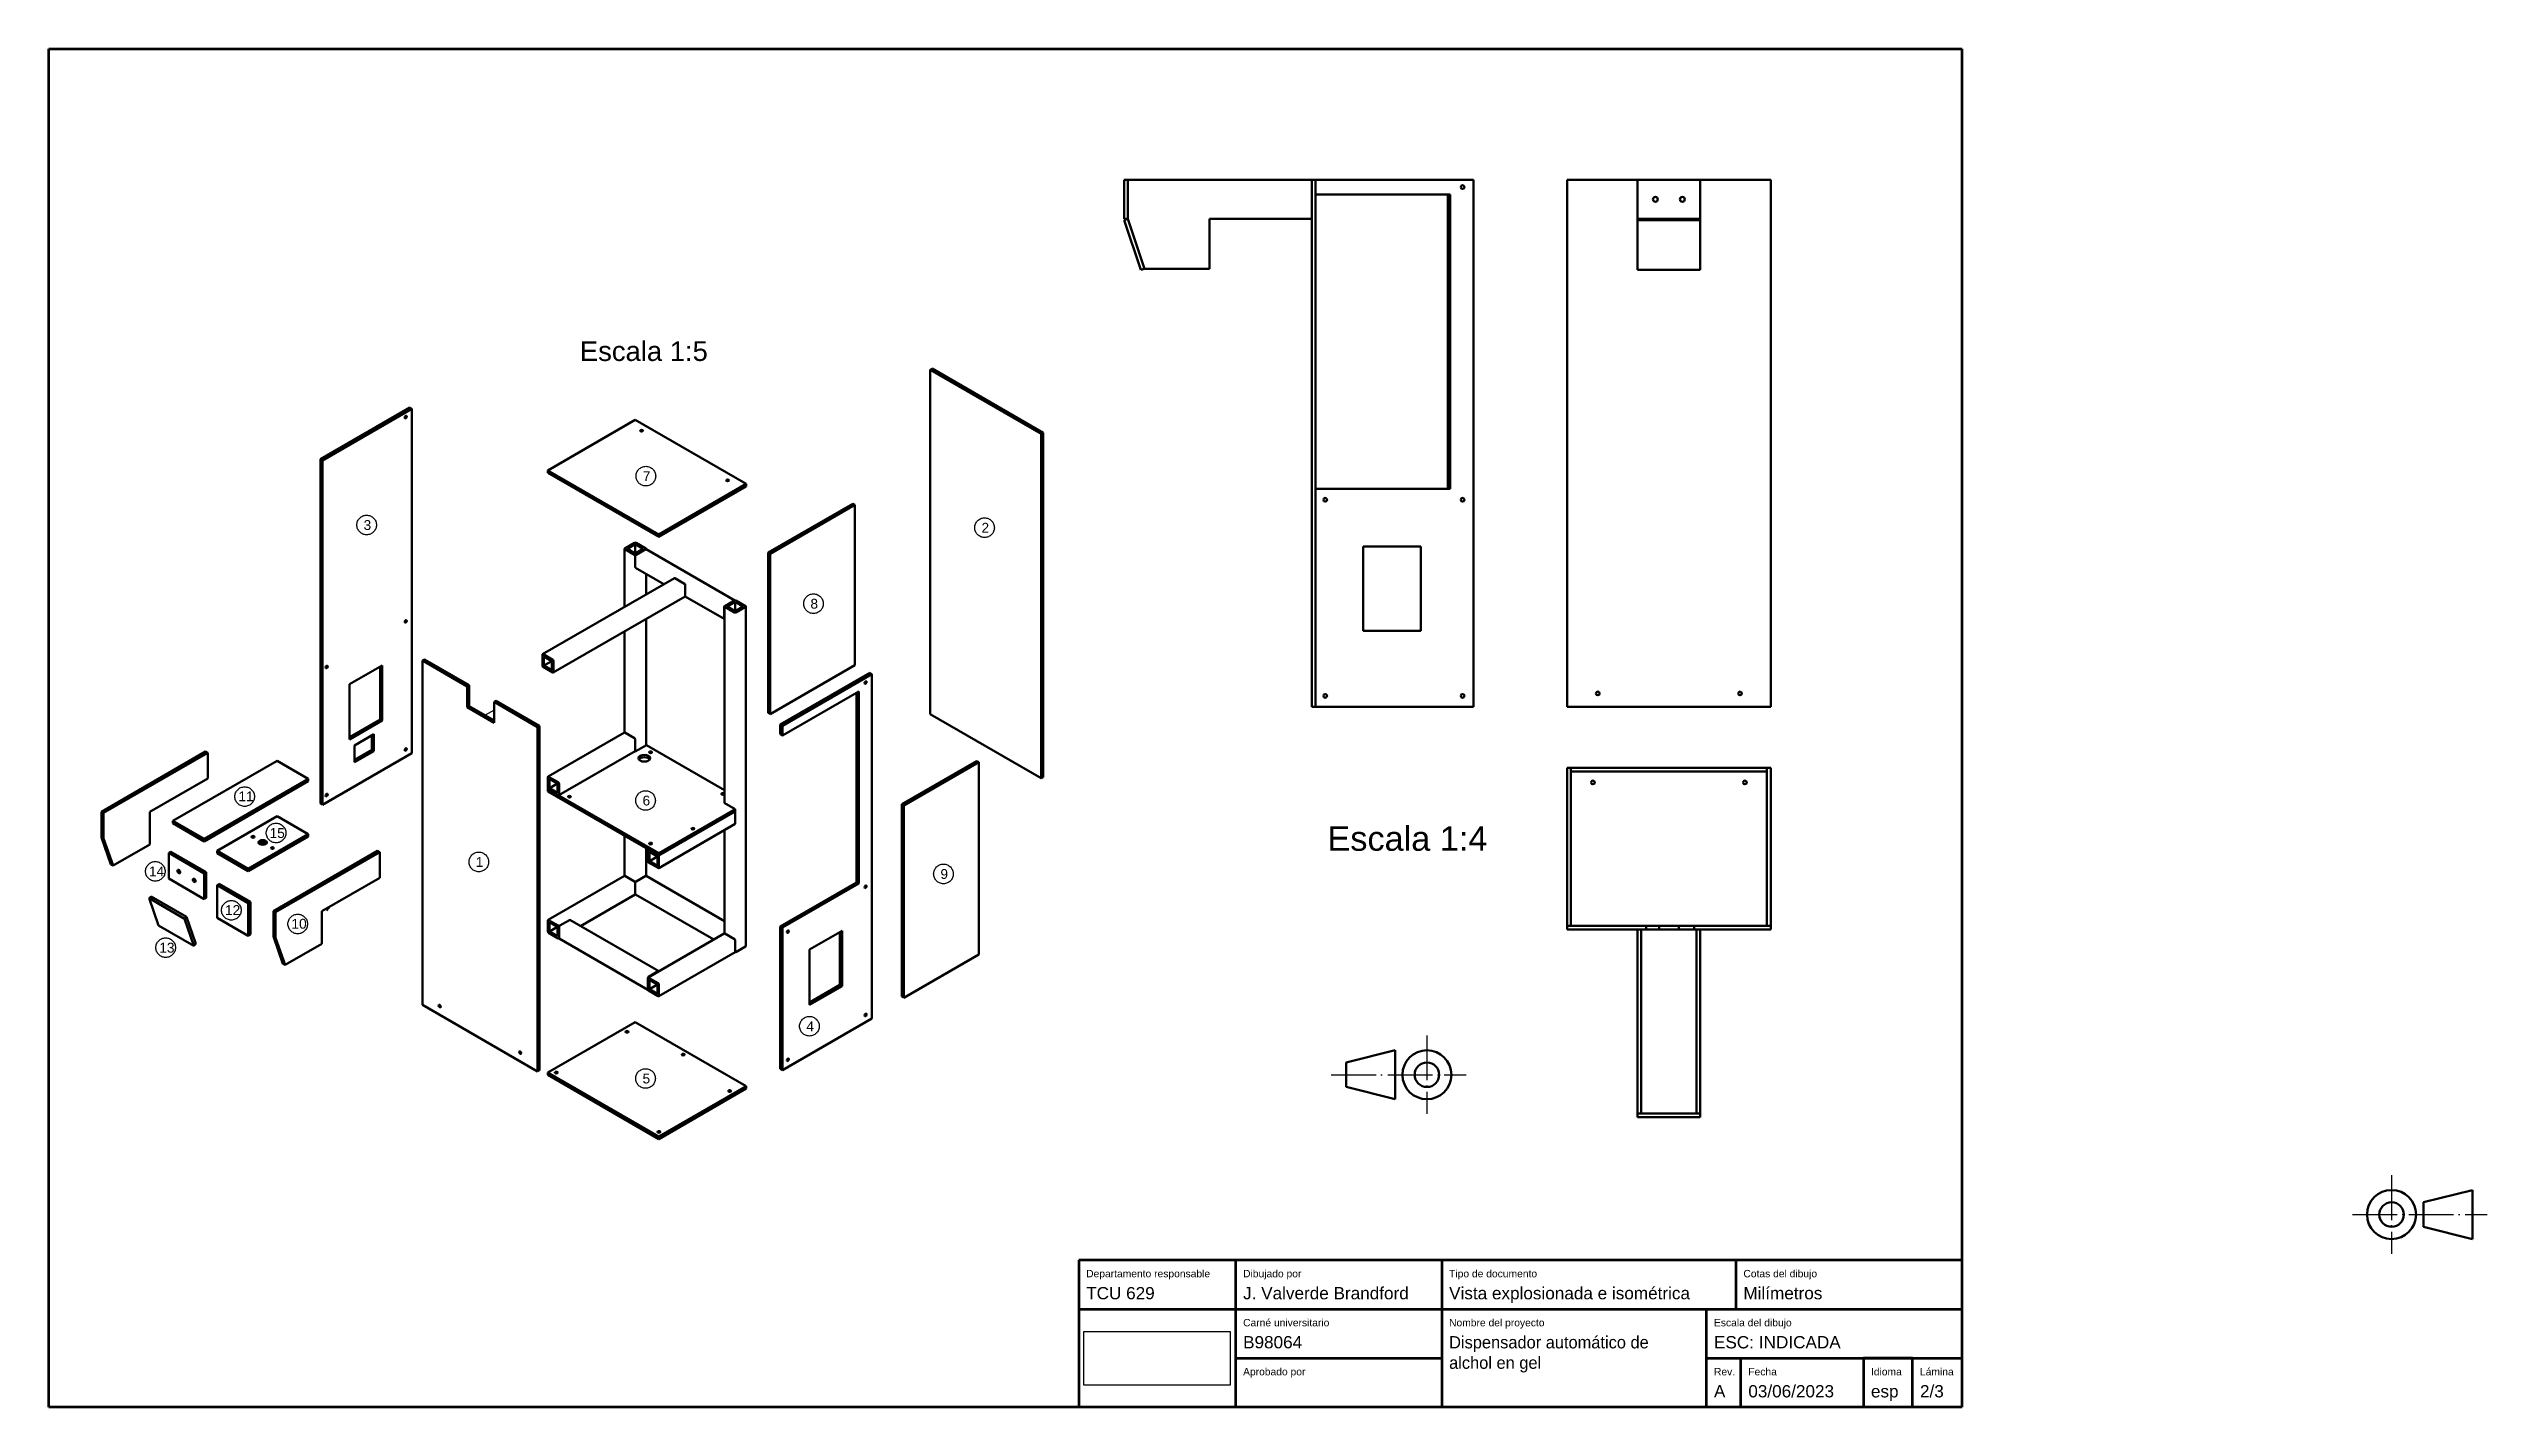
# Paper-space layout 'Formato A3 Landscape' of a CAD drawing. Header units: millimetres. Extents: x 15 to 512, y 5 to 282.
# The model-space entities are those that its viewports show. They can reach past a viewport. Long polylines and large blocks are cut down to what shows.
import ezdxf
from ezdxf.enums import TextEntityAlignment as Align

# ---------------------------------------------------------------- set-up
doc = ezdxf.new("R2018")
doc.units = ezdxf.units.MM
for name, pattern in [('ACAD_ISO04W100', [30, 24, -3, 0, -3]), ('ACAD_ISO05W100', [33, 24, -3, 0, -3, 0, -3]), ('PHANTOM2', [31.75, 15.875, -3.175, 3.175, -3.175, 3.175, -3.175])]:
    doc.linetypes.add(name, pattern=pattern)
doc.layers.add('01_LINEA_REFERENCIA', color=6, linetype='Continuous', plot=False)
for name, color, linetype, lineweight in [('02_LINEA_PRINCIPAL_A4_A3', 7, 'Continuous', 50), ('04_LINEA_EJE_A4_A3', 4, 'ACAD_ISO04W100', 25), ('07_LINEA_MARCO_CAJETIN', 7, 'Continuous', 100), ('08_LINEA_CAJETIN', 7, 'Continuous', 70), ('10_LINEA_FANTASMA_A4_A3', 2, 'ACAD_ISO05W100', 25), ('Tweak Trail', 7, 'PHANTOM2', 25), ('Visible', 7, 'Continuous', 50)]:
    doc.layers.add(name, color=color, linetype=linetype, lineweight=lineweight)
doc.layers.add('06_ROTULADO', color=3, linetype='Continuous')
doc.layers.get('01_LINEA_REFERENCIA').off()
doc.styles.get("Standard").update_dxf_attribs({"font": 'arial.ttf'})
picture_1 = doc.add_image_def('image1.png', size_in_pixel=(404, 148))

# ---------------------------------------------------------------- blocks, each defined once
blk = doc.blocks.new('CAJETÍN A4_A3')
at = {"layer": '08_LINEA_CAJETIN'}
for p, q in [((-148, 0), (-148, 30)), ((-106, 30), (-106, 0)), ((-46, 20), (-46, 30)), ((-180, 20), (0, 20)), ((-52, 10), (-52, 20)), ((-148, 10), (-106, 10)), ((-52, 10), (0, 10)), ((-52, 0), (-52, 10)), ((-45, 0), (-45, 10)), ((-10, 10), (-20, 10)), ((-20, 10), (-20, 0)), ((-10, 0), (-10, 10))]:
    blk.add_line(p, q, dxfattribs=at)
at = {"layer": '06_ROTULADO'}
for s, height, p in [('Departamento responsable  ', 1.5, (-178.5, 26.5)), ('Dibujado por', 1.5, (-146.5, 26.5)), ('Tipo de documento', 1.5, (-104.5, 26.5)), ('Cotas del dibujo', 1.5, (-44.5, 26.5)), ('Carné universitario', 1.5, (-146.5, 16.5)), ('Nombre del proyecto  ', 1.5, (-104.5, 16.5)), ('Escala del dibujo', 1.5, (-50.5, 16.5)), ('ESC:', 2.5, (-50.5, 12)), ('Aprobado por  ', 1.5, (-146.5, 6.5)), ('Rev.', 1.5, (-50.5, 6.5)), ('Fecha  ', 1.5, (-43.5, 6.5)), ('Idioma  ', 1.5, (-18.5, 6.5)), ('Lámina  ', 1.5, (-8.5, 6.5)), ('esp', 2.5, (-18.5, 2))]:
    blk.add_text(s, height=height, dxfattribs=at).set_placement(p)
at = {"layer": '06_ROTULADO', "flags": 4}
for tag, p in [('MATERIA', (-178.5, 21.26)), ('NOMBRE', (-146.5, 21.26)), ('TIPO', (-104.5, 21.26)), ('COTAS', (-44.5, 21.26)), ('CARNET', (-146.5, 11.26)), ('ESCALA', (-41.35, 11.26)), ('REV', (-50.5, 1.26)), ('LAM', (-8.5, 1.26))]:
    blk.add_attdef(tag, text='', height=2.5, dxfattribs=at).set_placement(p, align=Align.BOTTOM_LEFT)
at = {"layer": '06_ROTULADO', "lineweight": 30, "flags": 104}
blk.add_attdef('NOMBRE_PROY', text='', height=2.5, dxfattribs=at).set_placement((-104.5, 14.5), align=Align.TOP_LEFT)
at = {"layer": '06_ROTULADO'}
blk.add_attdef('FECHA', text='', height=2.5, dxfattribs=at).set_placement((-43.5, 1.26), align=Align.BOTTOM_LEFT)
at = {"layer": '06_ROTULADO', "color": 7, "true_color": 0xffffff}
image = blk.add_image(picture_1, insert=(-178.98, 4.51), size_in_units=(29.85, 10.94), dxfattribs=at)
image.dxf.flags = 7

msp = doc.modelspace()

# ---------------------------------------------------------------- linework, layer by layer
at = {"layer": '02_LINEA_PRINCIPAL_A4_A3', "extrusion": (0, 1, 0)}
for p, q in [((4461.249, 509.593), (4461.249, 541.593)), ((4461.249, 541.593), (4464.249, 541.593)), ((4464.249, 541.593), (4464.249, 509.593)), ((4464.249, 541.593), (4464.249, 509.593)), ((4614.249, 541.593), (4464.249, 541.593)), ((4614.249, 111.593), (4614.249, 541.593)), ((4614.249, 541.593), (4617.249, 541.593)), ((4617.249, 541.593), (4617.249, 529.593)), ((4746.249, 541.593), (4617.249, 541.593)), ((4617.249, 541.593), (4617.249, 111.593)), ((4746.249, 111.593), (4746.249, 541.593)), ((4880.037, 541.593), (4822.537, 541.593)), ((4822.537, 541.593), (4822.537, 111.593)), ((4931.037, 541.593), (4880.037, 541.593)), ((4880.037, 541.593), (4880.037, 509.593)), ((4988.537, 541.593), (4931.037, 541.593)), ((4931.037, 509.593), (4931.037, 541.593)), ((4988.537, 111.593), (4988.537, 541.593)), ((4617.249, 529.593), (4617.249, 289.593)), ((4725.249, 529.593), (4617.249, 529.593)), ((4617.249, 529.593), (4727.249, 529.593)), ((4725.249, 289.593), (4725.249, 529.593)), ((4727.249, 522.593), (4725.249, 522.593)), ((4727.249, 529.593), (4727.249, 289.593)), ((4461.249, 509.593), (4464.249, 509.593)), ((4461.404, 508.641), (4464.249, 509.591)), ((4474.963, 468.024), (4461.404, 508.641)), ((4464.249, 509.593), (4477.809, 468.973)), ((4464.249, 509.591), (4477.808, 468.974)), ((4530.809, 468.973), (4530.809, 509.593)), ((4530.809, 509.593), (4614.249, 509.593)), ((4880.037, 509.593), (4931.037, 509.593)), ((4880.037, 509.593), (4880.037, 509.591)), ((4880.037, 509.591), (4931.037, 509.591)), ((4880.037, 508.641), (4880.037, 509.591)), ((4931.037, 508.641), (4880.037, 508.641)), ((4880.037, 508.641), (4880.037, 468.024)), ((4883.037, 509.593), (4883.037, 509.591)), ((4928.037, 509.593), (4928.037, 509.591)), ((4931.037, 509.593), (4931.037, 509.591)), ((4931.037, 508.641), (4931.037, 509.591)), ((4931.037, 468.024), (4931.037, 508.641)), ((4727.249, 493.593), (4725.249, 493.593)), ((4474.963, 468.024), (4477.808, 468.974)), ((4477.809, 468.973), (4530.809, 468.973)), ((4880.037, 468.024), (4931.037, 468.024)), ((4617.249, 289.593), (4725.249, 289.593)), ((4727.249, 289.593), (4617.249, 289.593)), ((4617.249, 289.593), (4617.249, 111.593)), ((4725.249, 293.593), (4727.249, 293.593)), ((4727.249, 290.593), (4725.249, 290.593)), ((4656.249, 242.593), (4703.249, 242.593)), ((4656.249, 173.593), (4656.249, 242.593)), ((4703.249, 242.593), (4703.249, 173.593)), ((4703.249, 173.593), (4656.249, 173.593)), ((4617.249, 111.593), (4614.249, 111.593)), ((4617.249, 111.593), (4746.249, 111.593)), ((4822.537, 111.593), (4988.537, 111.593))]:
    msp.add_line(p, q, dxfattribs=at)
at = {"layer": '02_LINEA_PRINCIPAL_A4_A3'}
for p, q in [((4825.537, 62.04), (4822.537, 62.04)), ((4822.537, -66.96), (4822.537, 62.04)), ((4825.537, 62.04), (4825.537, -66.96)), ((4825.537, 62.04), (4985.537, 62.04)), ((4825.537, 59.04), (4825.537, 62.04)), ((4985.537, -66.96), (4985.537, 62.04)), ((4988.537, 62.04), (4985.537, 62.04)), ((4985.537, 59.04), (4985.537, 62.04)), ((4988.537, 62.04), (4988.537, -66.96)), ((4985.537, 59.04), (4825.537, 59.04)), ((4825.537, 59.04), (4825.537, -66.96)), ((4985.537, 59.04), (4825.537, 59.04)), ((4985.537, -66.96), (4985.537, 59.04)), ((4825.537, -66.96), (4822.537, -66.96)), ((4822.537, -66.96), (4887.037, -66.96)), ((4822.537, -69.96), (4822.537, -66.96)), ((4887.037, -69.96), (4822.537, -69.96)), ((4825.537, -66.96), (4985.537, -66.96)), ((4880.037, -69.96), (4880.037, -219.96)), ((4880.037, -69.96), (4883.037, -69.96)), ((4883.037, -69.96), (4883.037, -219.96)), ((4928.037, -69.96), (4883.037, -69.96)), ((4883.037, -69.96), (4883.037, -219.96)), ((4887.037, -69.96), (4887.037, -66.96)), ((4897.537, -66.96), (4897.537, -69.96)), ((4913.537, -66.96), (4913.537, -69.96)), ((4926.037, -66.96), (4926.037, -69.96)), ((4926.037, -66.96), (4988.537, -66.96)), ((4988.537, -69.96), (4926.037, -69.96)), ((4928.037, -219.96), (4928.037, -69.96)), ((4928.037, -69.96), (4928.037, -219.96)), ((4928.037, -69.96), (4931.037, -69.96)), ((4931.037, -69.96), (4931.037, -219.96)), ((4988.537, -66.96), (4985.537, -66.96)), ((4988.537, -69.96), (4988.537, -66.96)), ((4880.037, -219.96), (4931.037, -219.96)), ((4880.037, -222.96), (4880.037, -219.96)), ((4880.037, -219.96), (4883.037, -219.96)), ((4931.037, -222.96), (4880.037, -222.96)), ((4883.037, -219.96), (4928.037, -219.96)), ((4928.037, -219.96), (4931.037, -219.96)), ((4931.037, -222.96), (4931.037, -219.96))]:
    msp.add_line(p, q, dxfattribs=at)
at = {"layer": '02_LINEA_PRINCIPAL_A4_A3', "extrusion": (-2.22045e-16, 2.22018e-40, -1)}
for centre in [(-4737.249, 535.593), (-4625.249, 280.593), (-4737.249, 280.593), (-4625.249, 120.593), (-4737.249, 120.593)]:
    msp.add_circle(centre, 1.5, dxfattribs=at)
at = {"layer": '02_LINEA_PRINCIPAL_A4_A3', "extrusion": (1.22465e-16, 0, -1)}
for centre, radius in [((-4894.537, 525.593), 2), ((-4916.537, 525.593), 2), ((-4847.537, 122.593), 1.5), ((-4963.537, 122.593), 1.5)]:
    msp.add_circle(centre, radius, dxfattribs=at)
at = {"layer": '02_LINEA_PRINCIPAL_A4_A3', "extrusion": (0, 0, -1)}
for centre in [(-4843.537, 50.04), (-4967.537, 50.04)]:
    msp.add_circle(centre, 1.5, dxfattribs=at)
at = {"layer": '10_LINEA_FANTASMA_A4_A3', "ltscale": 0.31}
for centre in [(3468.595, 453.576), (3183.961, 403.766), (3813.853, 401.01), (3639.469, 323.559), (3059.629, 126.832), (3468.303, 122.877), (3091.655, 89.737), (2968.521, 50.638), (3298.313, 60.258), (3771.981, 48.015), (3046.024, 10.941), (3113.703, -3.019), (2979.085, -27.142), (3635.329, -107.271), (3468.294, -160.528)]:
    msp.add_circle(centre, 10, dxfattribs=at)
at = {"layer": 'Tweak Trail', "extrusion": (0, 0.816497, 0.57735)}
for p, q in [((3313.952, 215.139), (3304.76, 209.832)), ((3080.982, 80.633), (3077.976, 78.898)), ((3146.663, 14.859), (3143.186, 10.558))]:
    msp.add_line(p, q, dxfattribs=at)
at = {"layer": 'Visible', "extrusion": (0, 0.816497, 0.57735)}
for p, q in [((3758.369, 561.946), (3760.49, 563.171)), ((3871.506, 496.626), (3758.369, 561.946)), ((3758.369, 561.946), (3758.369, 210.852)), ((3760.49, 563.171), (3873.627, 497.851)), ((3136.822, 470.906), (3228.039, 523.57)), ((3230.16, 522.346), (3138.943, 469.682)), ((3230.16, 522.346), (3228.039, 523.57)), ((3230.16, 171.252), (3230.16, 522.346)), ((3457.848, 510.915), (3368.753, 459.475)), ((3570.985, 445.595), (3457.848, 510.915)), ((3871.506, 496.626), (3873.627, 497.851)), ((3873.627, 497.851), (3873.627, 146.757)), ((3871.506, 145.533), (3871.506, 496.626)), ((3138.943, 469.682), (3136.822, 470.906)), ((3136.822, 119.813), (3136.822, 470.906)), ((3138.943, 469.682), (3138.943, 118.588)), ((3368.753, 457.026), (3368.753, 459.475)), ((3368.753, 459.475), (3481.89, 394.156)), ((3481.89, 391.706), (3368.753, 457.026)), ((3481.89, 394.156), (3570.985, 445.595)), ((3570.985, 443.146), (3481.89, 391.706)), ((3570.985, 443.146), (3570.985, 445.595)), ((3679.526, 425.387), (3593.259, 375.58)), ((3681.648, 424.162), (3595.381, 374.356)), ((3679.526, 425.387), (3681.648, 424.162)), ((3681.648, 260.863), (3681.648, 424.162)), ((3446.949, 320.432), (3446.949, 379.459)), ((3457.141, 385.583), (3447.242, 379.867)), ((3447.242, 379.051), (3457.141, 373.335)), ((3449.717, 379.459), (3457.848, 384.154)), ((3457.848, 374.764), (3449.717, 379.459)), ((3457.848, 384.154), (3465.98, 379.459)), ((3457.848, 374.764), (3457.848, 384.154)), ((3465.98, 379.459), (3457.848, 374.764)), ((3468.455, 379.867), (3458.555, 385.583)), ((3458.555, 373.335), (3468.455, 379.051)), ((3458.555, 373.335), (3468.455, 379.051)), ((3468.748, 379.146), (3468.748, 379.459)), ((3559.321, 326.927), (3468.955, 379.1)), ((3481.89, 391.706), (3481.89, 394.156)), ((3457.848, 360.679), (3457.848, 372.11)), ((3486.961, 343.533), (3458.055, 360.222)), ((3593.259, 375.58), (3593.259, 212.281)), ((3593.259, 375.58), (3595.381, 374.356)), ((3595.381, 374.356), (3595.381, 211.056)), ((3497.653, 349.706), (3363.303, 272.139)), ((3468.748, 333.018), (3468.748, 354.048)), ((3498.153, 349.657), (3508.053, 343.941)), ((3508.76, 342.716), (3508.76, 331.286)), ((3508.553, 330.828), (3374.203, 253.261)), ((3548.565, 307.966), (3508.696, 330.984)), ((3548.358, 319.855), (3548.358, 308.424)), ((3548.772, 120.39), (3548.772, 320.671)), ((3558.965, 326.795), (3549.065, 321.079)), ((3558.965, 326.795), (3549.065, 321.079)), ((3549.065, 320.263), (3558.965, 314.547)), ((3551.54, 320.671), (3559.672, 325.366)), ((3559.672, 315.976), (3551.54, 320.671)), ((3559.672, 325.366), (3567.803, 320.671)), ((3559.672, 315.976), (3559.672, 325.366)), ((3567.803, 320.671), (3559.672, 315.976)), ((3570.278, 321.079), (3560.379, 326.795)), ((3560.379, 314.547), (3570.278, 320.263)), ((3570.571, -25.523), (3570.571, 320.671)), ((3468.748, 179.178), (3468.748, 307.846)), ((3446.949, 192.169), (3446.949, 295.261)), ((3166.52, 241.471), (3199.754, 260.659)), ((3197.633, 205.545), (3197.633, 259.434)), ((3199.754, 260.659), (3199.754, 204.32)), ((3240.767, 265.558), (3242.888, 266.782)), ((3286.375, 239.226), (3240.767, 265.558)), ((3240.767, 265.558), (3240.767, -85.536)), ((3242.888, 266.782), (3288.496, 240.45)), ((3363.096, 271.681), (3363.096, 260.25)), ((3373.703, 266.374), (3363.803, 272.09)), ((3363.803, 259.026), (3373.703, 253.31)), ((3364.687, 260.352), (3364.687, 269.742)), ((3364.687, 269.742), (3372.819, 265.047)), ((3372.819, 265.047), (3364.687, 260.352)), ((3372.819, 255.658), (3364.687, 260.352)), ((3372.819, 265.047), (3372.819, 255.658)), ((3374.41, 253.718), (3374.41, 265.149)), ((3595.381, 211.056), (3681.648, 260.863)), ((3166.52, 185.133), (3166.52, 241.471)), ((3286.375, 239.226), (3288.496, 240.45)), ((3286.375, 217.997), (3286.375, 239.226)), ((3288.496, 240.45), (3288.496, 219.221)), ((3605.634, 200.238), (3696.85, 252.902)), ((3698.972, 251.677), (3607.755, 199.013)), ((3698.972, 251.677), (3696.85, 252.902)), ((3698.972, -99.416), (3698.972, 251.677)), ((3286.375, 217.997), (3288.496, 219.221)), ((3288.496, 219.221), (3313.952, 204.524)), ((3316.073, 224.529), (3313.952, 223.304)), ((3313.952, 223.304), (3313.952, 202.075)), ((3358.146, 197.788), (3313.952, 223.304)), ((3316.073, 224.529), (3360.268, 199.013)), ((3607.755, 189.215), (3685.537, 234.122)), ((3683.415, 39.388), (3683.415, 232.898)), ((3685.537, 234.122), (3685.537, 38.163)), ((3166.52, 187.582), (3197.633, 205.545)), ((3199.754, 204.32), (3166.52, 185.133)), ((3199.754, 204.32), (3197.633, 205.545)), ((3313.952, 202.075), (3286.375, 217.997)), ((3358.146, 197.788), (3360.268, 199.013)), ((3360.268, 199.013), (3360.268, -152.08)), ((3593.259, 212.281), (3595.381, 211.056)), ((3605.634, 190.44), (3605.634, 200.238)), ((3607.755, 199.013), (3605.634, 200.238)), ((3607.755, 199.013), (3607.755, 189.215)), ((3758.369, 210.852), (3871.506, 145.533)), ((3171.47, 179.009), (3191.269, 190.44)), ((3171.47, 161.862), (3171.47, 179.009)), ((3189.148, 174.518), (3189.148, 189.215)), ((3191.269, 190.44), (3191.269, 173.293)), ((3358.146, -153.305), (3358.146, 197.788)), ((3368.96, 147.215), (3446.742, 192.122)), ((3447.242, 192.073), (3457.141, 186.357)), ((3457.848, 185.133), (3457.848, 173.702)), ((3469.162, 179.417), (3457.848, 172.885)), ((3548.772, 133.454), (3469.162, 179.417)), ((3605.634, 190.44), (3607.755, 189.215)), ((3019.796, 172.681), (2913.73, 111.444)), ((3021.917, 171.456), (2915.851, 110.219)), ((3092.628, 163.291), (2986.562, 102.054)), ((3019.796, 172.681), (3021.917, 171.456)), ((3021.917, 145.328), (3021.917, 171.456)), ((3124.447, 144.92), (3092.628, 163.291)), ((3138.943, 118.588), (3230.16, 171.252)), ((3171.47, 164.312), (3189.148, 174.518)), ((3191.269, 173.293), (3171.47, 161.862)), ((3191.269, 173.293), (3189.148, 174.518)), ((3379.859, 128.337), (3457.641, 173.244)), ((3457.848, 172.885), (3457.434, 173.124)), ((3805.745, 163.087), (3729.377, 118.996)), ((3807.866, 161.862), (3731.499, 117.772)), ((3805.745, 163.087), (3807.866, 161.862)), ((3807.866, -34.097), (3807.866, 161.862)), ((2962.916, 111.264), (3021.917, 145.328)), ((3018.381, 83.683), (3124.447, 144.92)), ((3018.381, 81.233), (3124.447, 142.471)), ((3124.447, 142.471), (3124.447, 144.92)), ((3368.753, 146.757), (3368.753, 135.326)), ((3379.359, 141.45), (3369.46, 147.166)), ((3370.344, 144.818), (3378.476, 140.123)), ((3370.344, 135.428), (3370.344, 144.818)), ((3370.344, 135.428), (3378.476, 140.123)), ((3378.476, 140.123), (3378.476, 130.734)), ((3380.067, 128.794), (3380.067, 140.225)), ((3873.627, 146.757), (3871.506, 145.533)), ((3138.943, 118.588), (3136.822, 119.813)), ((3368.96, 134.629), (3368.753, 134.51)), ((3368.753, 134.51), (3481.89, 69.19)), ((3368.753, 132.06), (3368.753, 134.51)), ((3481.89, 66.741), (3368.753, 132.06)), ((3369.46, 134.102), (3379.359, 128.386)), ((3378.476, 130.734), (3370.344, 135.428)), ((3548.358, 120.629), (3548.772, 120.869)), ((3559.672, 114.097), (3548.358, 120.629)), ((2913.73, 111.444), (2913.73, 85.316)), ((2913.73, 111.444), (2915.851, 110.219)), ((2915.851, 110.219), (2915.851, 84.091)), ((2962.916, 78.098), (2962.916, 111.264)), ((2986.562, 102.054), (3018.381, 83.683)), ((2986.562, 99.605), (2986.562, 102.054)), ((2986.562, 99.605), (3018.381, 81.233)), ((3092.628, 106.953), (3031.505, 71.664)), ((3124.447, 88.582), (3092.628, 106.953)), ((3481.89, 69.19), (3559.672, 114.097)), ((3559.672, 111.648), (3481.89, 66.741)), ((3559.672, 111.648), (3559.672, 114.097)), ((3559.672, 110.831), (3559.672, 99.4)), ((3729.377, 118.996), (3729.377, -76.963)), ((3729.377, 118.996), (3731.499, 117.772)), ((3731.499, 117.772), (3731.499, -78.188)), ((2913.73, 85.316), (2923.318, 57.686)), ((2913.73, 85.316), (2915.851, 84.091)), ((2915.851, 84.091), (2925.439, 56.461)), ((3018.381, 81.233), (3018.381, 83.683)), ((3063.325, 53.293), (3124.447, 88.582)), ((3063.325, 50.843), (3124.447, 86.132)), ((3124.447, 86.132), (3124.447, 88.582)), ((3446.949, 46.016), (3446.949, 86.914)), ((3481.683, 54.035), (3559.465, 98.943)), ((3548.772, -12.772), (3548.772, 92.769)), ((2925.439, 56.461), (2962.916, 78.098)), ((2982.319, 69.394), (2984.44, 70.619)), ((3018.381, 48.574), (2982.319, 69.394)), ((2982.319, 69.394), (2982.319, 43.266)), ((2984.44, 70.619), (3020.503, 49.798)), ((3031.505, 71.664), (3063.325, 53.293)), ((3031.505, 69.215), (3031.505, 71.664)), ((3031.505, 69.215), (3063.325, 50.843)), ((3195.158, 71.435), (3089.092, 10.198)), ((3197.279, 70.211), (3091.213, 8.974)), ((3195.158, 71.435), (3197.279, 70.211)), ((3197.279, 44.083), (3197.279, 70.211)), ((3468.748, 46.016), (3468.748, 74.328)), ((3470.576, 72.456), (3470.576, 61.025)), ((3470.783, 72.914), (3470.99, 73.033)), ((3481.183, 67.149), (3471.283, 72.864)), ((3471.283, 59.8), (3481.183, 54.085)), ((3472.167, 70.517), (3480.299, 65.822)), ((3472.167, 61.127), (3472.167, 70.517)), ((3472.167, 61.127), (3480.299, 65.822)), ((3480.299, 56.432), (3472.167, 61.127)), ((3480.299, 65.822), (3480.299, 56.432)), ((3481.89, 66.741), (3481.89, 69.19)), ((3481.89, 54.493), (3481.89, 65.924)), ((2923.318, 57.686), (2925.439, 56.461)), ((2982.319, 43.266), (3018.381, 22.446)), ((3018.381, 48.574), (3020.503, 49.798)), ((3018.381, 22.446), (3018.381, 48.574)), ((3020.503, 49.798), (3020.503, 23.67)), ((3063.325, 50.843), (3063.325, 53.293)), ((3138.278, 10.019), (3197.279, 44.083)), ((3368.96, 1.062), (3446.742, 45.97)), ((3447.242, 45.92), (3457.141, 40.204)), ((3458.555, 40.204), (3468.455, 45.92)), ((3548.772, -0.113), (3468.955, 45.97)), ((2962.307, 23.179), (2964.319, 25.116)), ((2998.369, 2.358), (2962.307, 23.179)), ((2962.307, 23.179), (2971.894, -4.449)), ((2964.319, 25.116), (3000.382, 4.296)), ((3018.381, 22.446), (3020.503, 23.67)), ((3031.505, 36.555), (3033.627, 37.78)), ((3063.325, 18.184), (3031.505, 36.555)), ((3031.505, 36.555), (3031.505, 3.389)), ((3033.627, 37.78), (3065.446, 19.408)), ((3401.866, -5.111), (3457.641, 27.091)), ((3457.848, 38.98), (3457.848, 27.549)), ((3457.848, 27.549), (3457.848, 38.98)), ((3537.873, -18.992), (3458.055, 27.091)), ((3605.634, -5.519), (3683.415, 39.388)), ((3685.537, 38.163), (3607.755, -6.744)), ((3685.537, 38.163), (3683.415, 39.388)), ((2998.369, 2.358), (3000.382, 4.296)), ((3007.957, -25.269), (2998.369, 2.358)), ((3000.382, 4.296), (3009.969, -23.332)), ((3031.505, 3.389), (3063.325, -14.983)), ((3063.325, 18.184), (3065.446, 19.408)), ((3063.325, -14.983), (3063.325, 18.184)), ((3065.446, 19.408), (3065.446, -13.758)), ((3089.092, 10.198), (3089.092, -15.93)), ((3089.092, 10.198), (3091.213, 8.974)), ((3091.213, 8.974), (3091.213, -17.154)), ((3138.278, -23.147), (3138.278, 10.019)), ((3368.753, 0.604), (3368.753, -10.827)), ((3379.359, -4.703), (3369.46, 1.013)), ((3380.774, -4.703), (3390.673, 1.013)), ((3481.683, -51.194), (3391.173, 1.062)), ((2971.894, -4.449), (3007.957, -25.269)), ((3063.325, -14.983), (3065.446, -13.758)), ((3089.092, -15.93), (3098.68, -43.56)), ((3089.092, -15.93), (3091.213, -17.154)), ((3091.213, -17.154), (3100.802, -44.785)), ((3369.46, -12.051), (3379.359, -17.767)), ((3370.344, -1.335), (3378.476, -6.03)), ((3370.344, -10.724), (3370.344, -1.335)), ((3370.344, -10.724), (3378.476, -6.03)), ((3378.476, -15.419), (3370.344, -10.724)), ((3378.476, -6.03), (3378.476, -15.419)), ((3379.859, -17.816), (3380.13, -17.66)), ((3380.067, -17.359), (3380.067, -5.928)), ((3380.067, -17.359), (3380.067, -5.928)), ((3470.64, -69.989), (3380.274, -17.816)), ((3470.783, -57.726), (3548.565, -12.818)), ((3549.065, -12.868), (3558.965, -18.583)), ((3559.672, -19.808), (3559.672, -31.239)), ((3607.755, -6.744), (3605.634, -5.519)), ((3605.634, -150.856), (3605.634, -5.519)), ((3607.755, -6.744), (3607.755, -152.08)), ((3635.332, -29.198), (3668.566, -10.01)), ((3666.445, -65.124), (3666.445, -11.235)), ((3668.566, -10.01), (3668.566, -66.348)), ((3007.957, -25.269), (3009.969, -23.332)), ((3100.802, -44.785), (3138.278, -23.147)), ((3481.683, -76.604), (3559.465, -31.697)), ((3570.278, -25.932), (3560.379, -31.647)), ((3635.332, -85.536), (3635.332, -29.198)), ((3731.499, -78.188), (3807.866, -34.097)), ((3098.68, -43.56), (3100.802, -44.785)), ((3470.576, -58.183), (3470.576, -69.614)), ((3470.576, -58.183), (3470.576, -69.614)), ((3481.183, -51.243), (3471.283, -56.959)), ((3481.183, -63.491), (3471.283, -57.775)), ((3471.283, -70.839), (3481.183, -76.555)), ((3472.167, -60.123), (3480.299, -64.817)), ((3472.167, -69.512), (3472.167, -60.123)), ((3472.167, -69.512), (3480.299, -64.817)), ((3480.299, -74.207), (3472.167, -69.512)), ((3480.299, -64.817), (3480.299, -74.207)), ((3481.89, -76.146), (3481.89, -64.715)), ((3635.332, -83.086), (3666.445, -65.124)), ((3668.566, -66.348), (3635.332, -85.536)), ((3668.566, -66.348), (3666.445, -65.124)), ((3729.377, -76.963), (3731.499, -78.188)), ((3240.767, -85.536), (3358.146, -153.305)), ((3607.755, -152.08), (3698.972, -99.416)), ((3457.848, -103.091), (3368.753, -154.53)), ((3570.985, -168.41), (3457.848, -103.091)), ((3360.268, -152.08), (3358.146, -153.305)), ((3368.753, -156.979), (3368.753, -154.53)), ((3368.753, -154.53), (3481.89, -219.85)), ((3481.89, -222.299), (3368.753, -156.979)), ((3607.755, -152.08), (3605.634, -150.856)), ((3481.89, -219.85), (3570.985, -168.41)), ((3570.985, -170.86), (3481.89, -222.299)), ((3570.985, -170.86), (3570.985, -168.41)), ((3481.89, -222.299), (3481.89, -219.85))]:
    msp.add_line(p, q, dxfattribs=at)
at = {"layer": 'Visible', "extrusion": (-3.94022e-16, -3.494e-16, -1)}
for centre in [(3223.796, 513.773), (3223.796, 305.566), (3223.796, 174.926)]:
    msp.add_ellipse(centre, major_axis=(0.75, 1.299), ratio=0.57735027, start_param=-2.35619449, end_param=3.92699082, dxfattribs=at)
at = {"layer": 'Visible', "extrusion": (-2.71046e-16, -2.77556e-16, -1)}
msp.add_ellipse((3464.212, 499.892), major_axis=(1.5, 0), ratio=0.57735027, start_param=-2.35619449, end_param=3.92699082, dxfattribs=at)
at = {"layer": 'Visible', "extrusion": (-3.43152e-16, -2.77556e-16, -1)}
msp.add_ellipse((3551.894, 449.269), major_axis=(1.5, 0), ratio=0.57735027, start_param=-2.35619449, end_param=3.92699082, dxfattribs=at)
at = {"layer": 'Visible'}
for centre, major_axis, start_param, end_param in [((3447.949, 379.459), (1, 0), 2.35619449, 3.92699082), ((3457.848, 385.174), (1, 0), 0.78539816, 2.35619449), ((3467.748, 379.459), (1, 0), -0.78539816, 0.78539816), ((3457.848, 373.743), (1, 0), 3.92699082, 5.49778714), ((3549.065, 320.263), (0.5, 0.866), 0.78539816, 2.35619449), ((3549.772, 320.671), (1, 0), 2.35619449, 3.92699082), ((3559.672, 326.387), (1, 0), 0.78539816, 2.35619449), ((3569.571, 320.671), (1, 0), -0.78539816, 0.78539816), ((3549.065, 308.832), (0.5, 0.866), 2.35619449, 3.49991223), ((3559.672, 314.956), (1, 0), 3.92699082, 5.49778714), ((3363.803, 271.273), (-0.5, 0.866), -0.78539816, 0.78539816), ((3363.803, 259.842), (-0.5, 0.866), 0.78539816, 2.35619449), ((3373.703, 265.558), (-0.5, 0.866), -2.35619449, -0.78539816), ((3373.703, 254.127), (-0.5, 0.866), 2.35619449, 3.92699082), ((3467.041, 163.495), (6, 0), 0.36136712, 2.78022553), ((3369.46, 146.349), (-0.5, 0.866), -0.78539816, 0.78539816), ((3379.359, 140.634), (-0.5, 0.866), -2.35619449, -0.78539816), ((3369.46, 134.918), (-0.5, 0.866), 0.78539816, 2.35619449), ((3379.359, 129.203), (-0.5, 0.866), 2.35619449, 3.92699082), ((3077.976, 77.674), (4.25, 0), 0.52259932, 2.61899333), ((3471.283, 72.048), (-0.5, 0.866), -0.78539816, 0.78539816), ((3471.283, 60.617), (-0.5, 0.866), 0.78539816, 2.35619449), ((3481.183, 66.332), (-0.5, 0.866), -2.35619449, -0.78539816), ((3481.183, 54.901), (-0.5, 0.866), 2.35619449, 3.92699082), ((3369.46, 0.196), (-0.5, 0.866), -0.78539816, 0.78539816), ((3369.46, -11.235), (-0.5, 0.866), 0.78539816, 2.35619449), ((3379.359, -5.519), (-0.5, 0.866), -2.35619449, -0.78539816), ((3379.359, -16.95), (-0.5, 0.866), 2.35619449, 3.92699082), ((3549.065, -12.868), (0.5, 0.866), 1.21247675, 1.9291159), ((3471.283, -57.775), (0.5, 0.866), 0.78539816, 2.35619449), ((3471.283, -58.592), (-0.5, 0.866), -0.78539816, 0.78539816), ((3481.183, -52.06), (0.5, 0.866), -0.35831958, 0.78539816), ((3471.283, -70.023), (-0.5, 0.866), 0.78539816, 2.35619449), ((3481.183, -64.307), (-0.5, 0.866), -2.35619449, -0.78539816), ((3481.183, -75.738), (-0.5, 0.866), 2.35619449, 3.92699082)]:
    msp.add_ellipse(centre, major_axis=major_axis, ratio=0.57735027, start_param=start_param, end_param=end_param, dxfattribs=at)
at = {"layer": 'Visible', "extrusion": (-3.31074e-16, -1.29348e-16, -1)}
for centre in [(3468.455, 378.234), (3468.455, 45.103), (3390.673, 0.196)]:
    msp.add_ellipse(centre, major_axis=(0.5, 0.866), ratio=0.57735027, start_param=-0.78539816, end_param=0, dxfattribs=at)
at = {"layer": 'Visible', "extrusion": (-3.5883e-16, -1.77422e-16, -1)}
for centre in [(3458.555, 372.519), (3458.555, 39.388), (3380.774, -5.519)]:
    msp.add_ellipse(centre, major_axis=(0.5, 0.866), ratio=0.57735027, start_param=-2.35619449, end_param=-0.78539816, dxfattribs=at)
at = {"layer": 'Visible', "extrusion": (-4.34659e-16, -1.97741e-16, -1)}
for centre in [(3458.555, 361.088), (3458.555, 27.957), (3380.774, -16.95)]:
    msp.add_ellipse(centre, major_axis=(0.5, 0.866), ratio=0.57735027, start_param=3.14159265, end_param=3.92699082, dxfattribs=at)
at = {"layer": 'Visible', "extrusion": (-1.60822e-16, -2.21048e-16, -1)}
msp.add_ellipse((3498.153, 348.84), major_axis=(-0.5, 0.866), ratio=0.57735027, start_param=0, end_param=0.78539816, dxfattribs=at)
at = {"layer": 'Visible', "extrusion": (-1.88578e-16, -1.72974e-16, -1)}
msp.add_ellipse((3508.053, 343.125), major_axis=(-0.5, 0.866), ratio=0.57735027, start_param=0.78539816, end_param=2.35619449, dxfattribs=at)
at = {"layer": 'Visible', "extrusion": (-2.60689e-16, -2.14608e-16, -1)}
msp.add_ellipse((3508.053, 331.694), major_axis=(-0.5, 0.866), ratio=0.57735027, start_param=2.35619449, end_param=3.14159265, dxfattribs=at)
at = {"layer": 'Visible', "extrusion": (-2.18326e-16, -3.22641e-16, -1)}
for centre in [(3143.186, 259.026), (3143.186, 128.386)]:
    msp.add_ellipse(centre, major_axis=(0.75, 1.299), ratio=0.57735027, start_param=-2.35619449, end_param=3.92699082, dxfattribs=at)
at = {"layer": 'Visible', "extrusion": (-3.34793e-16, -1.913e-16, -1)}
msp.add_ellipse((3692.608, 243.104), major_axis=(0.75, 1.299), ratio=0.57735027, start_param=-2.35619449, end_param=3.92699082, dxfattribs=at)
at = {"layer": 'Visible', "extrusion": (-4.28948e-16, -3.11752e-16, -1)}
msp.add_ellipse((3447.242, 191.256), major_axis=(-0.5, 0.866), ratio=0.57735027, start_param=0, end_param=0.78539816, dxfattribs=at)
at = {"layer": 'Visible', "extrusion": (-1.84859e-16, -2.34926e-16, -1)}
msp.add_ellipse((3457.141, 185.541), major_axis=(-0.5, 0.866), ratio=0.57735027, start_param=0.78539816, end_param=2.35619449, dxfattribs=at)
at = {"layer": 'Visible', "extrusion": (-1.36785e-16, -2.0717e-16, -1)}
for centre in [(3457.141, 174.11), (3558.965, 99.809)]:
    msp.add_ellipse(centre, major_axis=(-0.5, 0.866), ratio=0.57735027, start_param=2.35619449, end_param=3.14159265, dxfattribs=at)
at = {"layer": 'Visible', "extrusion": (-3.73992e-16, -4.44089e-16, -1)}
msp.add_ellipse((3467.041, 165.945), major_axis=(6, 0), ratio=0.57735027, start_param=-2.35619449, end_param=3.92699082, dxfattribs=at)
at = {"layer": 'Visible', "extrusion": (-3.28908e-16, -4.44089e-16, -1)}
msp.add_ellipse((3473.405, 172.069), major_axis=(1.5, 0), ratio=0.57735027, start_param=-2.35619449, end_param=3.92699082, dxfattribs=at)
at = {"layer": 'Visible', "extrusion": (-3.59748e-16, -3.33067e-16, -1)}
for centre in [(3390.673, 126.753), (3546.944, 129.611), (3473.405, 78.988)]:
    msp.add_ellipse(centre, major_axis=(1.5, 0), ratio=0.57735027, start_param=-2.35619449, end_param=3.92699082, dxfattribs=at)
at = {"layer": 'Visible', "extrusion": (-3.05044e-16, -3.04315e-16, -1)}
msp.add_ellipse((3558.965, 111.24), major_axis=(-0.5, 0.866), ratio=0.57735027, start_param=1.57079633, end_param=2.35619449, dxfattribs=at)
at = {"layer": 'Visible', "extrusion": (-3.34496e-16, -2.77556e-16, -1)}
msp.add_ellipse((3068.077, 85.838), major_axis=(1.5, 0), ratio=0.57735027, start_param=-2.35619449, end_param=3.92699082, dxfattribs=at)
at = {"layer": 'Visible', "extrusion": (-3.64229e-16, -1.66533e-16, -1)}
msp.add_ellipse((3077.976, 80.123), major_axis=(4.25, 0), ratio=0.57735027, start_param=-2.35619449, end_param=3.92699082, dxfattribs=at)
at = {"layer": 'Visible', "extrusion": (-3.59748e-16, -3.88578e-16, -1)}
msp.add_ellipse((3516.538, 94.093), major_axis=(1.5, 0), ratio=0.57735027, start_param=-2.35619449, end_param=3.92699082, dxfattribs=at)
at = {"layer": 'Visible', "extrusion": (-3.01305e-16, -1.11022e-16, -1)}
msp.add_ellipse((3087.876, 74.408), major_axis=(1.5, 0), ratio=0.57735027, start_param=-2.35619449, end_param=3.92699082, dxfattribs=at)
at = {"layer": 'Visible', "extrusion": (-3.328e-16, -2.56241e-16, -1)}
for centre in [(2992.572, 50.411), (3008.128, 41.429)]:
    msp.add_ellipse(centre, major_axis=(-1, 1.732), ratio=0.57735027, start_param=-0.78539816, end_param=5.49778714, dxfattribs=at)
at = {"layer": 'Visible', "extrusion": (-2.08896e-16, -2.48804e-16, -1)}
for centre in [(3447.242, 45.103), (3549.065, -13.684)]:
    msp.add_ellipse(centre, major_axis=(-0.5, 0.866), ratio=0.57735027, start_param=0, end_param=0.78539816, dxfattribs=at)
at = {"layer": 'Visible', "extrusion": (-2.5697e-16, -2.76559e-16, -1)}
for centre in [(3457.141, 39.388), (3558.965, -19.4)]:
    msp.add_ellipse(centre, major_axis=(-0.5, 0.866), ratio=0.57735027, start_param=0.78539816, end_param=2.35619449, dxfattribs=at)
at = {"layer": 'Visible', "extrusion": (-3.28278e-16, -1.11022e-16, -1)}
msp.add_ellipse((3457.848, 27.549), major_axis=(1, 0), ratio=0.57735027, start_param=1.21247675, end_param=1.9291159, dxfattribs=at)
at = {"layer": 'Visible', "extrusion": (-2.64407e-16, -1.52656e-16, -1)}
for centre in [(3457.141, 27.957), (3558.965, -30.831)]:
    msp.add_ellipse(centre, major_axis=(-0.5, 0.866), ratio=0.57735027, start_param=2.35619449, end_param=3.14159265, dxfattribs=at)
at = {"layer": 'Visible', "extrusion": (-5.01326e-16, -4.79744e-16, -1)}
for centre in [(3692.608, 34.897), (3613.412, -10.827), (3692.608, -95.742)]:
    msp.add_ellipse(centre, major_axis=(0.75, 1.299), ratio=0.57735027, start_param=-2.35619449, end_param=3.92699082, dxfattribs=at)
at = {"layer": 'Visible', "extrusion": (-2.61317e-16, -3.33067e-16, -1)}
msp.add_ellipse((3559.672, -31.239), major_axis=(1, 0), ratio=0.57735027, start_param=0.78539816, end_param=1.9291159, dxfattribs=at)
at = {"layer": 'Visible', "extrusion": (-4.46354e-16, -2.77556e-16, -1)}
msp.add_ellipse((3569.571, -25.523), major_axis=(1, 0), ratio=0.57735027, start_param=0, end_param=0.78539816, dxfattribs=at)
at = {"layer": 'Visible', "extrusion": (-3.80874e-16, -2.83996e-16, -1)}
for centre in [(3258.444, -86.761), (3340.469, -134.118)]:
    msp.add_ellipse(centre, major_axis=(-0.75, 1.299), ratio=0.57735027, start_param=-0.78539816, end_param=5.49778714, dxfattribs=at)
at = {"layer": 'Visible', "extrusion": (-3.84419e-16, -2.77556e-16, -1)}
msp.add_ellipse((3449.363, -112.889), major_axis=(1.5, 0), ratio=0.57735027, start_param=-2.35619449, end_param=3.92699082, dxfattribs=at)
at = {"layer": 'Visible', "extrusion": (-3.70175e-16, -2.22045e-16, -1)}
for centre in [(3506.639, -136.159), (3377.238, -154.53), (3554.015, -173.309), (3481.89, -214.951)]:
    msp.add_ellipse(centre, major_axis=(1.5, 0), ratio=0.57735027, start_param=-2.35619449, end_param=3.92699082, dxfattribs=at)
at = {"layer": 'Visible', "extrusion": (-1.70252e-16, -3.50396e-16, -1)}
msp.add_ellipse((3613.412, -141.466), major_axis=(0.75, 1.299), ratio=0.57735027, start_param=-2.35619449, end_param=3.92699082, dxfattribs=at)

# ---------------------------------------------------------------- texts
at = {"layer": '06_ROTULADO', "attachment_point": 1}
for s, width, insert, char_height in [('Escala 1:5', 183.56426, (3401.337, 590.988), 20), ('7', 12.83645, (3465.496, 458.515), 10), ('3', 12.83645, (3180.862, 408.704), 10), ('2', 12.83645, (3810.754, 405.949), 10), ('8', 12.83645, (3636.369, 328.497), 10), ('11', 12.83645, (3053.264, 132.145), 10), ('6', 12.83645, (3465.203, 127.816), 10), ('15', 12.83645, (3084.975, 94.675), 10), ('1', 12.83645, (3295.214, 65.196), 10), ('14', 12.83645, (2962.011, 55.577), 10), ('9', 12.83645, (3768.882, 52.953), 10), ('12', 12.83645, (3039.595, 16.171), 10), ('10', 12.83645, (3107.312, 2.208), 10), ('Escala 1:4', 183.56426, (4627.107, 14.302), 20), ('13', 12.83645, (2972.555, -22.203), 10), ('4', 12.83645, (3632.23, -102.333), 10), ('5', 12.83645, (3465.195, -155.589), 10)]:
    msp.add_mtext_dynamic_manual_height_columns(s, width=width, gutter_width=12.5, heights=[0], dxfattribs=dict(at, insert=insert, char_height=char_height))

psp = doc.layouts.new('Formato A3 Landscape')

# ---------------------------------------------------------------- linework, layer by layer
at = {"layer": '02_LINEA_PRINCIPAL_A4_A3'}
for p, q in [((279.48, 75.3), (289.48, 77.8)), ((279.48, 75.3), (279.48, 70.3)), ((289.48, 77.8), (289.48, 67.8)), ((279.48, 70.3), (289.48, 67.8)), ((499.15, 46.79), (509.15, 49.29)), ((499.15, 46.79), (499.15, 41.79)), ((509.15, 49.29), (509.15, 39.29)), ((499.15, 41.79), (509.15, 39.29))]:
    psp.add_line(p, q, dxfattribs=at)
for centre, radius in [((295.98, 72.8), 5), ((295.98, 72.8), 2.5), ((492.65, 44.29), 5), ((492.65, 44.29), 2.5)]:
    psp.add_circle(centre, radius, dxfattribs=at)
at = {"layer": '04_LINEA_EJE_A4_A3', "ltscale": 0.38}
for p, q in [((295.98, 80.8), (295.98, 64.8)), ((276.48, 72.8), (303.98, 72.8)), ((492.65, 52.29), (492.65, 36.29)), ((484.65, 44.29), (512.15, 44.29))]:
    psp.add_line(p, q, dxfattribs=at)
at = {"layer": '07_LINEA_MARCO_CAJETIN'}
for p, q in [((15, 5), (15, 282)), ((15, 282), (405, 282)), ((405, 282), (405, 5)), ((405, 35), (225, 35)), ((225, 35), (225, 5)), ((405, 5), (15, 5))]:
    psp.add_line(p, q, dxfattribs=at)

# ---------------------------------------------------------------- block references
at = {"layer": '08_LINEA_CAJETIN'}
ref = psp.add_blockref('CAJETÍN A4_A3', (405, 5), dxfattribs=at)
ref.add_attrib('NOMBRE', 'J. Valverde Brandford', dxfattribs={"layer": '06_ROTULADO', "height": 2.5}).set_placement((258.5, 26.26), align=Align.BOTTOM_LEFT)
ref.add_attrib('CARNET', 'B98064', dxfattribs={"layer": '06_ROTULADO', "height": 2.5}).set_placement((258.5, 16.26), align=Align.BOTTOM_LEFT)
ref.add_attrib('MATERIA', 'TCU 629', dxfattribs={"layer": '06_ROTULADO', "height": 2.5}).set_placement((226.5, 26.26), align=Align.BOTTOM_LEFT)
ref.add_attrib('TIPO', 'Vista explosionada e isométrica', dxfattribs={"layer": '06_ROTULADO', "height": 2.5}).set_placement((300.5, 26.26), align=Align.BOTTOM_LEFT)
lines = psp.add_mtext('Dispensador automático de \\Palchol en gel', dxfattribs={"layer": '06_ROTULADO', "insert": (300.5, 19.5), "char_height": 2.5, "attachment_point": 1})
ref.add_attrib('NOMBRE_PROY', '', (300.5, 19.5), dxfattribs={"flags": 104}).embed_mtext(lines)
ref.add_attrib('COTAS', 'Milímetros', dxfattribs={"layer": '06_ROTULADO', "height": 2.5}).set_placement((360.5, 26.26), align=Align.BOTTOM_LEFT)
ref.add_attrib('ESCALA', 'INDICADA', dxfattribs={"layer": '06_ROTULADO', "height": 2.5}).set_placement((363.65, 16.26), align=Align.BOTTOM_LEFT)
ref.add_attrib('LAM', '2/3', dxfattribs={"layer": '06_ROTULADO', "height": 2.5}).set_placement((396.5, 6.26), align=Align.BOTTOM_LEFT)
ref.add_attrib('FECHA', '03/06/2023', dxfattribs={"layer": '06_ROTULADO', "height": 2.5}).set_placement((361.5, 6.26), align=Align.BOTTOM_LEFT)
ref.add_attrib('REV', 'A', dxfattribs={"layer": '06_ROTULADO', "height": 2.5}).set_placement((354.5, 6.26), align=Align.BOTTOM_LEFT)

# ---------------------------------------------------------------- viewports
at = {"layer": '01_LINEA_REFERENCIA'}
psp.add_viewport(center=(120, 143.5), size=(210, 277), view_center_point=(3384.927, 196.792), view_height=1385, dxfattribs=at)
psp.add_viewport(center=(315, 158.5), size=(180, 247), view_center_point=(4784.306, 154.432), view_height=988, status=3, dxfattribs=at)

doc.saveas('drawing.dxf')
